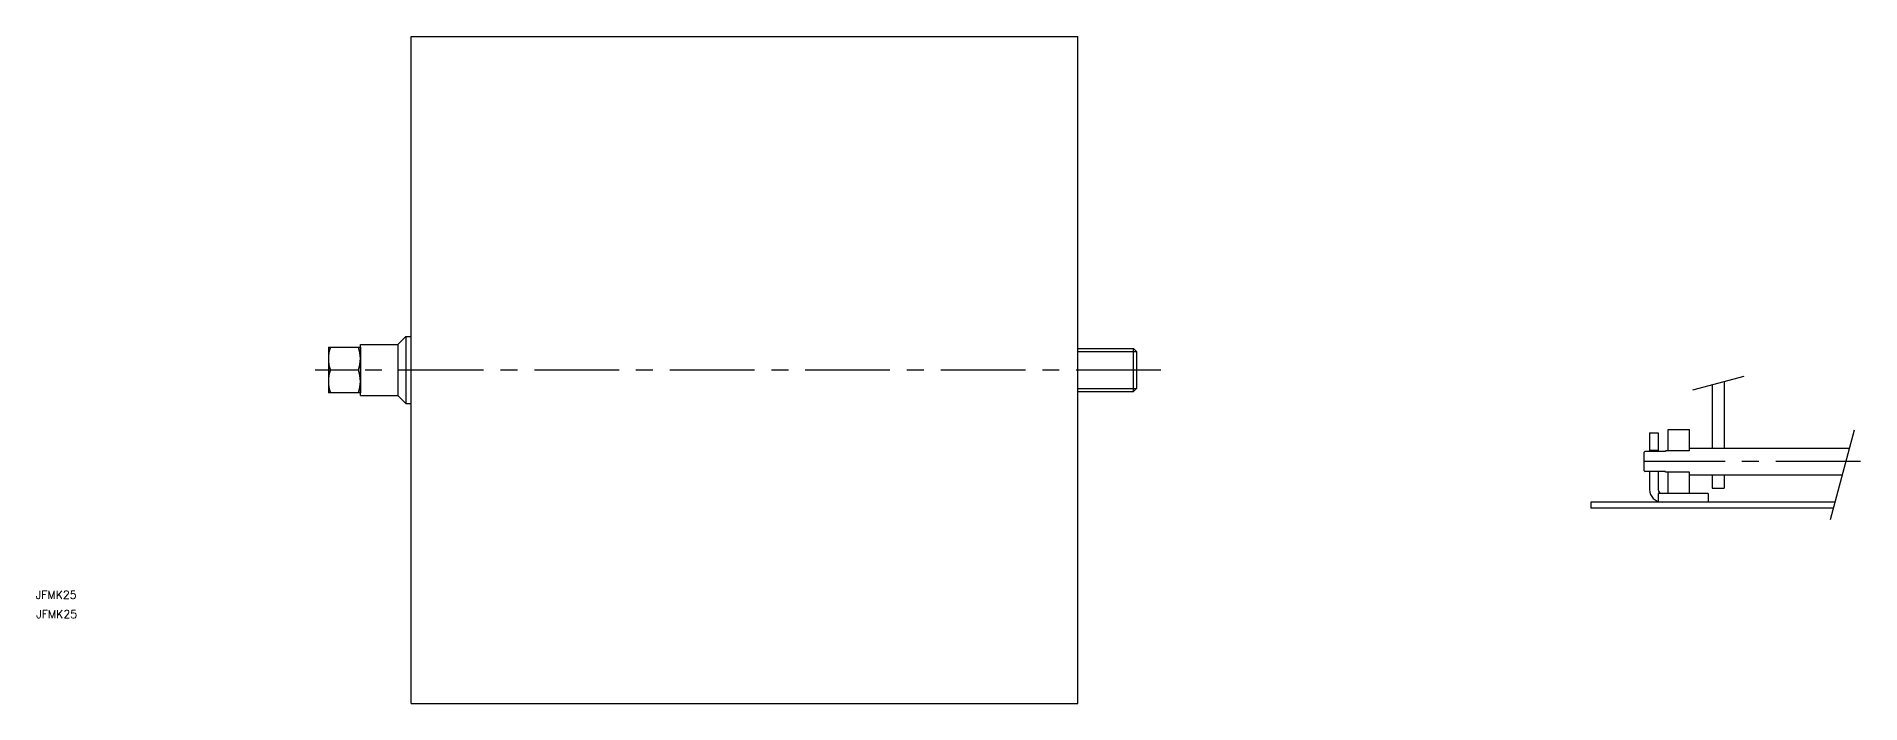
# Model space of a CAD drawing. Extents: x -140 to 757, y -125 to 1176.
# Drawn here: x -140 to 544, y -125 to 125 of the extents above; entities that cross this region are included whole.
import ezdxf

# ---------------------------------------------------------------- set-up
doc = ezdxf.new("R2010")
doc.units = 0
doc.linetypes.add('CENTER', pattern=[50.8, 31.75, -6.35, 6.35, -6.35])
doc.layers.get('0').update_dxf_attribs({"linetype": 'CONTINUOUS'})
doc.layers.add('CENTER', color=1, linetype='CENTER')
doc.styles.get("Standard").update_dxf_attribs({"font": 'txt.shx', "height": 3, "bigfont": 'bigfont.shx'})

# ---------------------------------------------------------------- blocks, each defined once
blk = doc.blocks.new('*U27')
at = {"color": 7, "linetype": 'CONTINUOUS'}
blk.add_text('JFMK25', height=3, dxfattribs=at).set_placement((-140.72, -85.75))
blk = doc.blocks.new('*U28')
at = {"color": 7, "linetype": 'CONTINUOUS'}
blk.add_text('JFMK25', height=3, dxfattribs=at).set_placement((-140.54, -92.98))

msp = doc.modelspace()

# ---------------------------------------------------------------- linework, layer by layer
at = {"color": 7, "linetype": 'CONTINUOUS'}
for p, q in [((0, 125), (250, 125)), ((0, -125), (0, 125)), ((250, -125), (250, 125)), ((-30.98, 8.5), (-30.98, -8.5)), ((-30.98, 8.5), (-18.98, 8.5)), ((-18.98, -9.5), (-18.98, 9.5)), ((-18.98, 9.5), (-4.98, 9.5)), ((-18.98, 8.5), (-18.98, -8.5)), ((-1.98, 12.5), (-4.98, 9.5)), ((-4.98, 9.5), (-4.98, -9.5)), ((-1.98, 12.5), (-1.98, -12.5)), ((-1.98, 12.5), (0, 12.5)), ((250, 8), (270.94, 8)), ((270.94, -8), (270.94, 8)), ((272.02, 6.92), (270.94, 8)), ((272.02, 6.92), (272.02, -6.92)), ((272.02, 6.92), (272.02, -6.92)), ((-19.74, 0), (-30.22, 0)), ((487.93, -5.5), (487.93, -29.29)), ((492.43, -4.29), (492.43, -29.29)), ((-18.98, -8.5), (-30.98, -8.5)), ((-18.98, -9.5), (-4.98, -9.5)), ((-1.98, -12.5), (-4.98, -9.5)), ((-1.98, -12.5), (0, -12.5)), ((250, -8), (270.94, -8)), ((270.94, -8), (272.02, -6.92)), ((464.43, -23.49), (464.43, -30.49)), ((464.43, -23.49), (467.63, -23.49)), ((467.63, -23.49), (467.63, -30.49)), ((471.43, -22.29), (479.43, -22.29)), ((471.43, -30.29), (471.43, -22.29)), ((479.43, -30.29), (479.43, -22.29)), ((462.76, -30.49), (462.43, -30.82)), ((462.43, -37.76), (462.43, -30.82)), ((470.43, -30.49), (462.76, -30.49)), ((464.43, -29.99), (467.63, -29.99)), ((479.43, -30.29), (470.43, -30.29)), ((470.43, -30.29), (470.43, -30.49)), ((479.43, -29.29), (539.29, -29.29)), ((462.43, -37.76), (462.76, -38.09)), ((470.43, -38.09), (462.76, -38.09)), ((464.43, -38.09), (464.43, -44.79)), ((467.63, -38.09), (467.63, -44.79)), ((470.43, -38.29), (470.43, -38.09)), ((479.43, -38.29), (470.43, -38.29)), ((471.43, -46.29), (471.43, -38.29)), ((479.43, -46.29), (479.43, -38.29)), ((479.43, -39.29), (536.61, -39.29)), ((487.93, -39.29), (487.93, -44.29)), ((492.43, -39.29), (492.43, -44.29)), ((486.43, -46.29), (467.63, -46.29)), ((467.63, -46.29), (467.63, -49.49)), ((486.43, -46.29), (486.43, -49.49)), ((487.93, -44.29), (492.43, -44.29)), ((442.43, -49.49), (442.43, -51.79)), ((533.88, -49.49), (442.43, -49.49)), ((533.26, -51.79), (442.43, -51.79)), ((0, -125), (250, -125))]:
    msp.add_line(p, q, dxfattribs=at)
at = {"color": 3, "linetype": 'CONTINUOUS'}
for p, q in [((250, 6.92), (272.02, 6.92)), ((480.61, -7.45), (499.88, -2.29)), ((250, -6.92), (272.02, -6.92)), ((541.11, -22.52), (532.11, -56.1))]:
    msp.add_line(p, q, dxfattribs=at)
at = {"color": 7, "linetype": 'CONTINUOUS'}
for centre, radius, start, end in [((-18.7, 4.25), 12.28, 159.74384, 200.25616), ((-31.25, 4.25), 12.28, 339.74384, 20.25616), ((-18.7, -4.25), 12.28, 159.74384, 200.25616), ((-31.25, -4.25), 12.28, 339.74384, 20.25616), ((469.13, -44.79), 4.7, 180, 270), ((469.13, -44.79), 1.5, 180, 270)]:
    msp.add_arc(centre, radius, start, end, dxfattribs=at)
at = {"layer": 'CENTER', "color": 1, "linetype": 'CENTER'}
for p, q in [((281.2, 0), (-35.98, 0)), ((543.55, -34.29), (462.43, -34.29))]:
    msp.add_line(p, q, dxfattribs=at)

# ---------------------------------------------------------------- block references
at = {"color": 7, "linetype": 'CONTINUOUS'}
for name in ['*U27', '*U28']:
    msp.add_blockref(name, (0, 0), dxfattribs=at)

doc.saveas('drawing.dxf')
